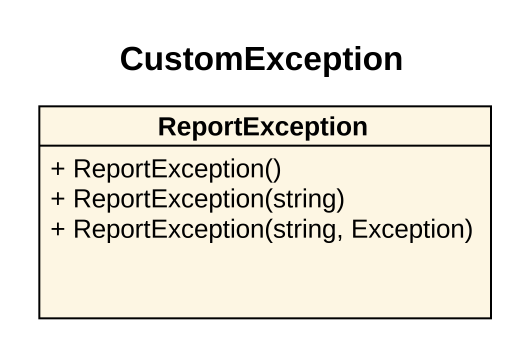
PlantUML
@startuml
title CustomException
hide circle
hide empty members
skinparam classAttributeIconSize 0
class ReportException {
  + ReportException()
  + ReportException(string)
  + ReportException(string, Exception)
}
@enduml
